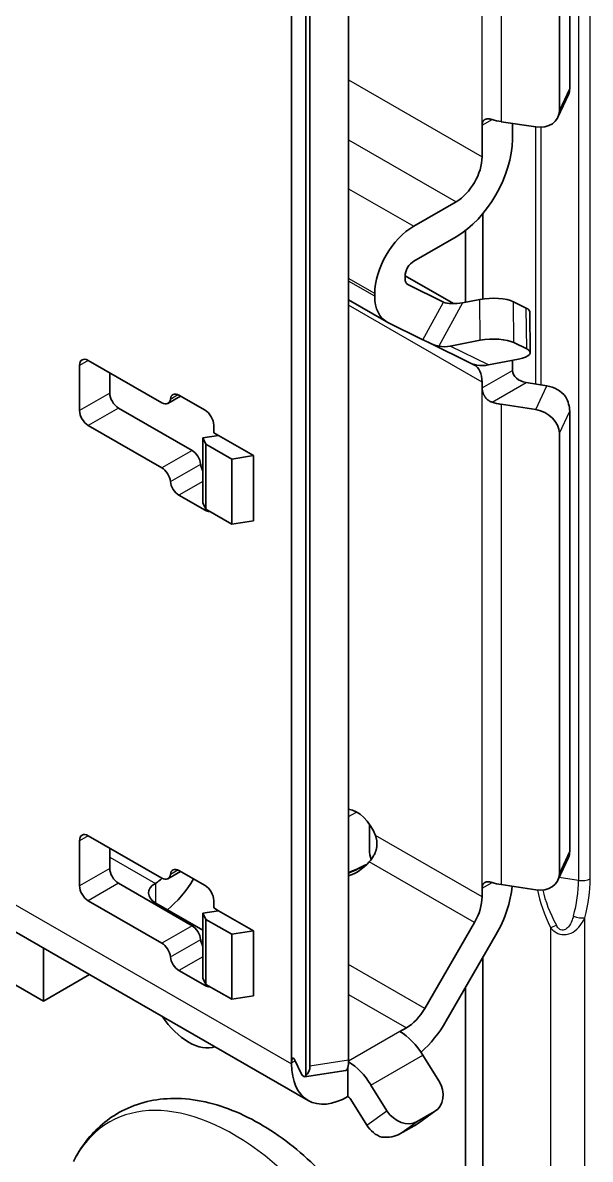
# Model space of a CAD drawing. Header units: millimetres. Extents: x 0 to 119, y 0 to 84.
# Drawn here: x 44.56 to 48.26, y 7.41 to 14.84 of the extents above; entities that cross this region are included whole.
import ezdxf

# ---------------------------------------------------------------- set-up
doc = ezdxf.new("R2010")
doc.units = ezdxf.units.MM
doc.header["$LTSCALE"] = 0.2
doc.layers.add('Sichtbar (ISO)', color=7, linetype='Continuous', lineweight=35)
doc.layers.add('Sichtbar schmal (ISO)', color=7, linetype='Continuous', lineweight=25)

msp = doc.modelspace()

# ---------------------------------------------------------------- linework, layer by layer
at = {"layer": 'Sichtbar (ISO)'}
for p, q in [((46.3137, 15.6433), (46.3137, 8.0368)), ((46.4068, 7.9537), (46.4068, 15.326)), ((46.4335, 15.2315), (46.4335, 8.0175)), ((46.6857, 8.0564), (46.6857, 15.2704)), ((48.1305, 14.4069), (48.1305, 15.061)), ((48.0629, 14.9157), (48.0629, 14.2616)), ((48.0534, 14.218), (48.1225, 14.3664)), ((47.5582, 14.1657), (47.5582, 13.9597)), ((47.6837, 14.1893), (47.9084, 14.1547)), ((47.7562, 14.1782), (47.7562, 14.0737)), ((47.1113, 13.5061), (47.3885, 13.6657)), ((47.5638, 13.5892), (47.5638, 13.0302)), ((47.4507, 13.4788), (47.4507, 13.009)), ((47.1113, 13.2772), (47.3885, 13.4368)), ((47.0547, 13.1792), (47.0547, 13.1627)), ((47.0548, 13.1819), (47.3711, 12.9997)), ((47.3062, 13.0097), (47.0729, 13.1251)), ((46.6857, 13.0249), (46.9316, 12.8833)), ((46.8567, 13.0652), (46.8567, 13.0487)), ((47.5443, 13.027), (47.4309, 13.0052)), ((47.8471, 12.9712), (47.7641, 13.0123)), ((47.8726, 12.6796), (47.8703, 12.9462)), ((47.1717, 12.7643), (46.9383, 12.8797)), ((47.2058, 12.747), (47.4904, 12.6062)), ((47.5465, 12.7604), (47.35, 12.7225)), ((47.8493, 12.7046), (47.7663, 12.7456)), ((47.7956, 12.6372), (47.599, 12.5993)), ((44.9277, 12.5957), (44.9277, 12.3013)), ((45.4651, 12.3516), (44.9843, 12.6285)), ((47.7562, 12.6014), (47.7562, 12.5628)), ((45.1257, 12.5471), (45.1257, 12.4154)), ((47.5582, 12.4874), (47.5582, 12.4488)), ((47.8454, 12.4837), (47.9808, 12.4628)), ((45.5879, 12.3954), (45.5051, 12.3477)), ((45.748, 12.3032), (45.5774, 12.4014)), ((47.6837, 12.3417), (47.9084, 12.307)), ((45.6631, 12.0405), (45.1823, 12.3174)), ((48.1305, 9.4199), (48.1305, 12.2976)), ((45.4651, 11.9265), (44.9843, 12.2034)), ((45.8046, 12.1561), (45.8046, 12.2052)), ((45.8361, 12.138), (45.7344, 12.1222)), ((45.7344, 12.1222), (45.7344, 11.6971)), ((45.7344, 12.1222), (45.7534, 12.0814)), ((45.8361, 12.138), (45.8046, 12.1561)), ((46.0648, 12.0063), (45.8361, 12.138)), ((48.0629, 9.2746), (48.0629, 12.1524)), ((45.7534, 11.6562), (45.7534, 12.0814)), ((45.7534, 12.0814), (45.922, 11.9843)), ((46.0648, 12.0063), (45.922, 11.9843)), ((45.922, 11.9843), (45.922, 11.5591)), ((46.0648, 11.5812), (46.0648, 12.0063)), ((45.5774, 11.7474), (45.748, 11.6491)), ((45.7344, 11.6971), (45.7534, 11.6562)), ((45.7534, 11.6562), (45.922, 11.5591)), ((46.0648, 11.5812), (45.922, 11.5591)), ((46.8228, 9.5956), (46.8228, 9.4311)), ((45.4651, 9.2449), (44.9843, 9.5218)), ((44.9277, 9.489), (44.9277, 9.1947)), ((45.1257, 9.4404), (45.1257, 9.3087)), ((43.5934, 9.4202), (46.4219, 7.7914)), ((48.0534, 9.2309), (48.1225, 9.3794)), ((45.5879, 9.2887), (45.5051, 9.241)), ((45.748, 9.1965), (45.5774, 9.2947)), ((45.6631, 8.9338), (45.1823, 9.2107)), ((47.5582, 9.1786), (47.5582, 9.1226)), ((47.6837, 9.2023), (47.9084, 9.1676)), ((45.4651, 8.8198), (44.9843, 9.0967)), ((45.7344, 8.9039), (45.4255, 9.0817)), ((45.8046, 9.0495), (45.8046, 9.0985)), ((45.8361, 9.0313), (45.7344, 9.0156)), ((45.7344, 8.5904), (45.7344, 9.0156)), ((45.7344, 9.0156), (45.7534, 8.9747)), ((45.8361, 9.0313), (45.8046, 9.0495)), ((46.0648, 8.8996), (45.8361, 9.0313)), ((45.7534, 8.5496), (45.7534, 8.9747)), ((45.7534, 8.9747), (45.922, 8.8776)), ((47.5085, 8.9552), (47.1836, 8.3925)), ((46.0648, 8.8996), (45.922, 8.8776)), ((45.922, 8.4525), (45.922, 8.8776)), ((46.0648, 8.4745), (46.0648, 8.8996)), ((47.6485, 8.8739), (47.3236, 8.3113)), ((44.693, 8.787), (44.693, 8.4415)), ((47.5638, 8.7274), (47.5638, 5.1676)), ((44.693, 8.4415), (44.3819, 8.6206)), ((45.5774, 8.6407), (45.748, 8.5425)), ((44.993, 8.6142), (44.693, 8.4415)), ((45.7344, 8.5904), (45.7534, 8.5496)), ((45.7534, 8.5496), (45.922, 8.4525)), ((46.0648, 8.4745), (45.922, 8.4525)), ((47.4507, 8.5314), (47.4507, 5.1025)), ((47.0208, 8.2413), (47.0636, 8.266)), ((46.3137, 8.0368), (46.3137, 8.0303)), ((46.3376, 8.0509), (46.3739, 7.9729)), ((47.2759, 7.92), (47.1716, 8.0878)), ((46.3983, 7.9455), (46.6687, 7.9873)), ((46.6814, 8.0073), (46.6814, 7.8169)), ((46.9364, 7.7245), (46.8322, 7.8923)), ((46.8045, 7.6299), (46.7002, 7.7977)), ((47.1339, 7.6539), (47.247, 7.7191)), ((47.2559, 7.7248), (47.1419, 7.643)), ((47.0201, 7.5723), (47.1332, 7.6375))]:
    msp.add_line(p, q, dxfattribs=at)
for centre, major_axis, ratio, start_param, end_param in [((47.9999, 14.4821), (0.1043, -0.1388), 0.566752, 0.294297, 0.646427), ((47.7562, 14.3451), (0.28, 0), 0.575862, 4.216743, 4.45059), ((47.9084, 14.2855), (0.1451, -0.0675), 0.78969, 5.064519, 6.635315), ((47.3885, 13.8619), (0.2595, 0.4506), 0.578093, 3.925057, 5.495853), ((47.3885, 13.8619), (0.1198, 0.208), 0.578093, 3.925057, 5.495853), ((47.1113, 13.2118), (-0.1797, -0.312), 0.578093, 3.925057, 5.495853), ((47.1113, 13.2118), (0.0399, 0.0693), 0.578093, 0.783464, 2.354261), ((47.1113, 13.1953), (-0.0399, -0.0693), 0.578093, 5.495853, 6.319694), ((47.1113, 13.1953), (-0.1797, -0.312), 0.578093, 5.495853, 6.319694), ((47.3894, 13.0257), (-0.093, -0.0056), 0.273616, 0.446276, 2.017072), ((47.6273, 12.986), (0.16, 0.0013), 0.304823, 0.542979, 2.113775), ((47.7103, 12.9449), (0.16, 0.0013), 0.304823, 0, 0.542979), ((47.3477, 12.9892), (-0.1242, -0.251), 0.815427, 0.238277, 0.554587), ((47.6295, 12.7193), (0.16, 0.0013), 0.304823, 0.542979, 2.113775), ((47.7126, 12.6782), (0.16, 0.0013), 0.304823, 5.255368, 6.826164), ((44.9843, 12.5631), (-0.0399, 0.0693), 0.578093, 5.499721, 7.070517), ((47.3885, 12.3896), (0.2595, 0.4506), 0.578093, 5.495853, 5.562968), ((47.3885, 12.3896), (0.1198, 0.208), 0.578093, 5.495853, 6.319694), ((47.5968, 12.866), (-0.1242, -0.251), 0.815427, 0.238277, 0.554587), ((47.8454, 12.5491), (0.0871, -0.0276), 0.698876, 3.359194, 4.92999), ((45.1823, 12.3828), (0.0399, -0.0693), 0.578093, 3.928925, 5.499721), ((45.5774, 12.336), (-0.0399, 0.0693), 0.578093, 5.499721, 6.945189), ((47.9808, 12.332), (0.1451, -0.0675), 0.78969, 1.001836, 1.922926), ((45.4651, 12.417), (0.0399, -0.0693), 0.578093, 5.499721, 6.945189), ((47.7562, 12.4974), (0.28, 0), 0.575862, 4.216743, 4.45059), ((47.9999, 12.3729), (0.1043, -0.1388), 0.566752, 0.646427, 1.296133), ((44.9843, 12.2688), (0.0399, -0.0693), 0.578093, 3.928925, 5.499721), ((45.748, 12.2378), (-0.0399, 0.0693), 0.578093, 3.928925, 5.499721), ((47.9084, 12.1762), (0.1451, -0.0675), 0.78969, 0.35213, 1.922926), ((45.6631, 11.9751), (-0.0399, 0.0693), 0.578093, 4.054252, 5.499721), ((45.4651, 11.8611), (-0.0399, 0.0693), 0.578093, 4.054252, 5.499721), ((45.7754, 11.9268), (0.0399, -0.0693), 0.578093, 4.054252, 4.688756), ((45.5774, 11.8128), (0.0399, -0.0693), 0.578093, 4.054252, 5.499721), ((45.748, 11.7145), (0.0399, -0.0693), 0.578093, 5.499721, 6.066147), ((46.7379, 9.5136), (0.0998, -0.1733), 0.578093, 1.307535, 2.736126), ((44.9843, 9.4564), (-0.0399, 0.0693), 0.578093, 5.499721, 7.070517), ((45.0837, 9.6023), (0.1198, 0.208), 0.578093, 4.175205, 4.191799), ((46.9925, 9.5288), (0.1198, 0.208), 0.578093, 2.354261, 2.720122), ((47.9999, 9.4951), (0.1043, -0.1388), 0.566752, 0.294297, 0.646427), ((45.1823, 9.2761), (0.0399, -0.0693), 0.578093, 3.928925, 5.499721), ((45.5774, 9.2293), (-0.0399, 0.0693), 0.578093, 5.499721, 6.945189), ((46.7379, 9.5136), (-0.1416, -0.2449), 0.576978, 0.522344, 1.21262), ((45.5658, 9.2392), (-0.1882, -0.0725), 0.173319, 5.484092, 5.503217), ((45.4231, 9.4069), (0.1198, 0.208), 0.578093, 3.939271, 4.192127), ((45.4651, 9.3103), (0.0399, -0.0693), 0.578093, 5.499721, 6.945189), ((45.4231, 9.4069), (-0.2595, -0.4506), 0.578093, 1.000944, 1.531964), ((47.7562, 9.3581), (0.28, 0), 0.575862, 4.216743, 4.45059), ((47.9084, 9.2984), (0.1451, -0.0675), 0.78969, 5.064519, 6.635315), ((44.9843, 9.1621), (0.0399, -0.0693), 0.578093, 3.928925, 5.499721), ((45.5387, 9.1469), (-0.16, 0), 0.575862, 5.519109, 7.068583), ((45.748, 9.1311), (-0.0399, 0.0693), 0.578093, 3.928925, 5.499721), ((47.3885, 9.0248), (0.2595, 0.4506), 0.578093, 4.710455, 5.392148), ((47.3885, 9.0248), (-0.1198, -0.208), 0.578093, 1.568863, 2.354261), ((45.6631, 8.8684), (-0.0399, 0.0693), 0.578093, 4.054252, 5.499721), ((45.7754, 8.8201), (0.0399, -0.0693), 0.578093, 4.054252, 4.688756), ((45.4651, 8.7544), (-0.0399, 0.0693), 0.578093, 4.054252, 5.499721), ((45.5774, 8.7061), (0.0399, -0.0693), 0.578093, 4.054252, 5.499721), ((45.748, 8.6079), (0.0399, -0.0693), 0.578093, 5.499721, 6.066147), ((45.6405, 8.4996), (0.1996, -0.3466), 0.578093, 4.838781, 6.16066), ((47.0636, 8.4622), (0.1198, 0.208), 0.578093, 3.925057, 4.710455), ((47.0636, 8.4622), (-0.2595, -0.4506), 0.578093, 1.04668, 1.568863), ((47.0208, 7.9797), (0.1597, -0.2773), 0.578093, 1.628401, 2.358128), ((46.3376, 7.9855), (0.0155, -0.0831), 0.218781, 2.434824, 4.005621), ((46.6814, 8.242), (-0.2595, -0.4506), 0.578093, 5.495853, 7.06665), ((46.6443, 8.1454), (0.0244, -0.1581), 0.211597, 0, 0.940724), ((46.6814, 7.7842), (0.1597, -0.2773), 0.578093, 1.628401, 2.339765), ((46.3739, 8.1037), (0.0244, -0.1581), 0.211597, 5.653113, 6.574203), ((46.3028, 8.0927), (-0.1043, 0.1388), 0.566752, 3.138313, 3.78802), ((47.1627, 7.8548), (0.0932, -0.13), 0.814617, 6.202101, 7.772897), ((46.6814, 7.7842), (0.02, -0.0347), 0.578093, 1.628401, 2.358128), ((47.0496, 7.7897), (0.0932, -0.13), 0.814617, 4.631305, 6.202101), ((46.9176, 7.6951), (0.0932, -0.13), 0.814617, 4.631305, 5.451004), ((46.9814, 7.7249), (0.1879, -0.0437), 0.531497, 5.765781, 5.846865), ((46.8683, 7.6597), (-0.1879, 0.0437), 0.531497, 1.873091, 2.624188)]:
    msp.add_ellipse(centre, major_axis=major_axis, ratio=ratio, start_param=start_param, end_param=end_param, dxfattribs=at)
for points, knots in [([(47.5582, 14.1657), (47.5582, 14.17), (47.5585, 14.1741), (47.5593, 14.1779), (47.5598, 14.1807), (47.5606, 14.1834), (47.5615, 14.1859), (47.5619, 14.1867), (47.5622, 14.1876), (47.5626, 14.1883), (47.5631, 14.1895), (47.5637, 14.1906), (47.5643, 14.1916), (47.5645, 14.192), (47.5648, 14.1924), (47.565, 14.1928), (47.5653, 14.1932), (47.5656, 14.1936), (47.5658, 14.194), (47.5665, 14.195), (47.5673, 14.1959), (47.5681, 14.1968), (47.5691, 14.1979), (47.5701, 14.1989), (47.5713, 14.1999), (47.5719, 14.2004), (47.5726, 14.201), (47.5734, 14.2015), (47.5741, 14.202), (47.5749, 14.2025), (47.5757, 14.2029), (47.5764, 14.2033), (47.5771, 14.2037), (47.5779, 14.2041), (47.5786, 14.2044), (47.5794, 14.2047), (47.5802, 14.2051), (47.5813, 14.2055), (47.5824, 14.2058), (47.5835, 14.2061), (47.5841, 14.2063), (47.5847, 14.2064), (47.5853, 14.2066), (47.5859, 14.2067), (47.5865, 14.2068), (47.5871, 14.207), (47.5877, 14.2071), (47.5883, 14.2072), (47.5889, 14.2073), (47.5895, 14.2073), (47.5901, 14.2074), (47.5908, 14.2075), (47.5917, 14.2076), (47.5926, 14.2077), (47.5936, 14.2077), (47.5943, 14.2077), (47.595, 14.2078), (47.5957, 14.2078), (47.596, 14.2078), (47.5963, 14.2078), (47.5966, 14.2078), (47.5972, 14.2078), (47.5977, 14.2078), (47.5983, 14.2078), (47.5991, 14.2077), (47.5998, 14.2077), (47.6006, 14.2077), (47.6013, 14.2076), (47.6021, 14.2075), (47.6028, 14.2075), (47.6039, 14.2074), (47.605, 14.2073), (47.6061, 14.2071), (47.6066, 14.207), (47.6072, 14.2069), (47.6078, 14.2069), (47.6083, 14.2068), (47.6088, 14.2067), (47.6094, 14.2066), (47.6104, 14.2064), (47.6115, 14.2062), (47.6126, 14.206), (47.6132, 14.2059), (47.6137, 14.2057), (47.6143, 14.2056), (47.6149, 14.2055), (47.6155, 14.2053), (47.6161, 14.2052), (47.6172, 14.2049), (47.6184, 14.2046), (47.6195, 14.2043), (47.6207, 14.204), (47.6218, 14.2036), (47.623, 14.2033)], [0, 0, 0, 0, 0.0197656, 0.0197656, 0.0197656, 0.034577, 0.034577, 0.034577, 0.0395176, 0.0395176, 0.0395176, 0.0465893, 0.0465893, 0.0465893, 0.0493973, 0.0493973, 0.0493973, 0.0522156, 0.0522156, 0.0522156, 0.0593135, 0.0593135, 0.0593135, 0.068303, 0.068303, 0.068303, 0.073716, 0.073716, 0.073716, 0.0791291, 0.0791291, 0.0791291, 0.0840985, 0.0840985, 0.0840985, 0.0890679, 0.0890679, 0.0890679, 0.0957013, 0.0957013, 0.0957013, 0.0990241, 0.0990241, 0.0990241, 0.1023348, 0.1023348, 0.1023348, 0.1056396, 0.1056396, 0.1056396, 0.1089445, 0.1089445, 0.1089445, 0.1138876, 0.1138876, 0.1138876, 0.1174284, 0.1174284, 0.1174284, 0.1188308, 0.1188308, 0.1188308, 0.1216512, 0.1216512, 0.1216512, 0.1252117, 0.1252117, 0.1252117, 0.1287722, 0.1287722, 0.1287722, 0.1337506, 0.1337506, 0.1337506, 0.1363479, 0.1363479, 0.1363479, 0.1387289, 0.1387289, 0.1387289, 0.143473, 0.143473, 0.143473, 0.1460606, 0.1460606, 0.1460606, 0.1486482, 0.1486482, 0.1486482, 0.1535902, 0.1535902, 0.1535902, 0.1585323, 0.1585323, 0.1585323, 0.1585323]), ([(47.2754, 12.7214), (47.2728, 12.7218), (47.2701, 12.7224), (47.2673, 12.723), (47.2655, 12.7234), (47.2637, 12.7239), (47.2619, 12.7244), (47.2603, 12.7248), (47.2586, 12.7253), (47.2569, 12.7258), (47.2562, 12.726), (47.2555, 12.7262), (47.2548, 12.7265), (47.2541, 12.7267), (47.2534, 12.7269), (47.2527, 12.7271), (47.251, 12.7277), (47.2493, 12.7283), (47.2476, 12.7289), (47.2456, 12.7296), (47.2436, 12.7303), (47.2416, 12.731), (47.2412, 12.7312), (47.2407, 12.7314), (47.2402, 12.7316), (47.2398, 12.7317), (47.2393, 12.7319), (47.2389, 12.7321), (47.2369, 12.7329), (47.2349, 12.7337), (47.2329, 12.7345), (47.2317, 12.735), (47.2305, 12.7355), (47.2293, 12.736), (47.2287, 12.7363), (47.2281, 12.7366), (47.2274, 12.7369), (47.2268, 12.7371), (47.2263, 12.7374), (47.2257, 12.7376), (47.2245, 12.7382), (47.2233, 12.7387), (47.2221, 12.7392), (47.2214, 12.7396), (47.2206, 12.7399), (47.2198, 12.7403), (47.2193, 12.7405), (47.2189, 12.7407), (47.2185, 12.7409), (47.2168, 12.7417), (47.2151, 12.7425), (47.2134, 12.7433), (47.2111, 12.7444), (47.2088, 12.7455), (47.2066, 12.7466), (47.206, 12.7469), (47.2053, 12.7472), (47.2047, 12.7475), (47.2042, 12.7478), (47.2037, 12.748), (47.2032, 12.7483), (47.2015, 12.7491), (47.1999, 12.75), (47.1982, 12.7508), (47.1972, 12.7513), (47.1961, 12.7519), (47.1951, 12.7524), (47.1941, 12.7529), (47.193, 12.7534), (47.192, 12.7539), (47.1901, 12.7549), (47.1881, 12.7559), (47.1863, 12.7569), (47.1854, 12.7574), (47.1844, 12.7578), (47.1836, 12.7583), (47.1827, 12.7587), (47.1818, 12.7592), (47.1809, 12.7596), (47.1792, 12.7605), (47.1776, 12.7613), (47.1761, 12.7621), (47.1745, 12.7629), (47.1731, 12.7636), (47.1717, 12.7643)], [0, 0, 0, 0, 0.0120543, 0.0120543, 0.0120543, 0.0198214, 0.0198214, 0.0198214, 0.0268172, 0.0268172, 0.0268172, 0.0297329, 0.0297329, 0.0297329, 0.0326605, 0.0326605, 0.0326605, 0.0396849, 0.0396849, 0.0396849, 0.0477368, 0.0477368, 0.0477368, 0.0496242, 0.0496242, 0.0496242, 0.0515012, 0.0515012, 0.0515012, 0.0595082, 0.0595082, 0.0595082, 0.0644661, 0.0644661, 0.0644661, 0.0670114, 0.0670114, 0.0670114, 0.069424, 0.069424, 0.069424, 0.074267, 0.074267, 0.074267, 0.0775376, 0.0775376, 0.0775376, 0.0793767, 0.0793767, 0.0793767, 0.0865184, 0.0865184, 0.0865184, 0.096382, 0.096382, 0.096382, 0.099219, 0.099219, 0.099219, 0.1014304, 0.1014304, 0.1014304, 0.109119, 0.109119, 0.109119, 0.1140724, 0.1140724, 0.1140724, 0.1190259, 0.1190259, 0.1190259, 0.1289126, 0.1289126, 0.1289126, 0.1338559, 0.1338559, 0.1338559, 0.1387993, 0.1387993, 0.1387993, 0.1486778, 0.1486778, 0.1486778, 0.1585563, 0.1585563, 0.1585563, 0.1585563]), ([(47.5038, 12.6), (47.501, 12.6014), (47.4987, 12.6025), (47.4967, 12.6034), (47.4948, 12.6043), (47.4933, 12.605), (47.4922, 12.6055), (47.4914, 12.6058), (47.4908, 12.606), (47.4906, 12.6061), (47.4905, 12.6062), (47.4905, 12.6062), (47.4904, 12.6062), (47.4904, 12.6062), (47.4904, 12.6062), (47.4904, 12.6062), (47.4904, 12.6062), (47.4905, 12.6062), (47.4906, 12.6061), (47.4907, 12.6061), (47.491, 12.606), (47.4913, 12.6059), (47.4913, 12.6059), (47.4914, 12.6059), (47.4915, 12.6058), (47.4916, 12.6058), (47.4917, 12.6057), (47.4919, 12.6057), (47.4922, 12.6056), (47.4927, 12.6054), (47.4932, 12.6053), (47.4937, 12.6051), (47.4943, 12.6049), (47.4949, 12.6048), (47.4952, 12.6047), (47.4954, 12.6046), (47.4957, 12.6045), (47.4959, 12.6045), (47.4962, 12.6044), (47.4965, 12.6043), (47.4972, 12.6041), (47.498, 12.6039), (47.4989, 12.6036), (47.4998, 12.6034), (47.5009, 12.6031), (47.502, 12.6028), (47.5022, 12.6028), (47.5025, 12.6027), (47.5028, 12.6026), (47.503, 12.6026), (47.5033, 12.6025), (47.5036, 12.6024), (47.5048, 12.6022), (47.506, 12.6019), (47.5073, 12.6016), (47.5081, 12.6014), (47.509, 12.6012), (47.5098, 12.601), (47.5107, 12.6008), (47.5116, 12.6006), (47.5125, 12.6004), (47.5134, 12.6003), (47.5143, 12.6001), (47.5153, 12.5999), (47.5158, 12.5998), (47.5162, 12.5997), (47.5167, 12.5996), (47.5172, 12.5995), (47.5177, 12.5994), (47.5182, 12.5993), (47.5192, 12.5991), (47.5202, 12.5989), (47.5213, 12.5987), (47.5223, 12.5986), (47.5234, 12.5984), (47.5244, 12.5982)], [0, 0, 0, 0, 0.0197663, 0.0197663, 0.0197663, 0.0395468, 0.0395468, 0.0395468, 0.0543781, 0.0543781, 0.0543781, 0.0575399, 0.0575399, 0.0575399, 0.0629152, 0.0629152, 0.0629152, 0.0692702, 0.0692702, 0.0692702, 0.0769478, 0.0769478, 0.0769478, 0.0792125, 0.0792125, 0.0792125, 0.0814659, 0.0814659, 0.0814659, 0.0891047, 0.0891047, 0.0891047, 0.0962373, 0.0962373, 0.0962373, 0.0990182, 0.0990182, 0.0990182, 0.101811, 0.101811, 0.101811, 0.1089743, 0.1089743, 0.1089743, 0.1170373, 0.1170373, 0.1170373, 0.1189198, 0.1189198, 0.1189198, 0.1207916, 0.1207916, 0.1207916, 0.1288086, 0.1288086, 0.1288086, 0.1337609, 0.1337609, 0.1337609, 0.1387131, 0.1387131, 0.1387131, 0.1436752, 0.1436752, 0.1436752, 0.1461563, 0.1461563, 0.1461563, 0.1486373, 0.1486373, 0.1486373, 0.1535844, 0.1535844, 0.1535844, 0.1585315, 0.1585315, 0.1585315, 0.1585315]), ([(47.623, 12.3556), (47.6201, 12.3565), (47.6173, 12.3576), (47.6144, 12.3588), (47.6127, 12.3596), (47.611, 12.3604), (47.6093, 12.3613), (47.6076, 12.3622), (47.606, 12.3632), (47.6043, 12.3643), (47.6038, 12.3646), (47.6033, 12.3649), (47.6028, 12.3652), (47.6023, 12.3656), (47.6018, 12.3659), (47.6013, 12.3662), (47.5997, 12.3674), (47.5981, 12.3685), (47.5966, 12.3697), (47.5951, 12.371), (47.5936, 12.3722), (47.5922, 12.3735), (47.5917, 12.374), (47.5912, 12.3744), (47.5908, 12.3748), (47.5903, 12.3753), (47.5898, 12.3757), (47.5894, 12.3762), (47.588, 12.3776), (47.5866, 12.379), (47.5853, 12.3805), (47.5839, 12.382), (47.5826, 12.3836), (47.5813, 12.3853), (47.5809, 12.3857), (47.5806, 12.3862), (47.5802, 12.3866), (47.5799, 12.3871), (47.5795, 12.3875), (47.5792, 12.388), (47.578, 12.3896), (47.5768, 12.3913), (47.5757, 12.3931), (47.5746, 12.3947), (47.5736, 12.3963), (47.5727, 12.398), (47.5723, 12.3986), (47.572, 12.3992), (47.5716, 12.3998), (47.5713, 12.4005), (47.5709, 12.4011), (47.5706, 12.4017), (47.5697, 12.4034), (47.5689, 12.4051), (47.5681, 12.4069), (47.5672, 12.4087), (47.5664, 12.4106), (47.5656, 12.4125), (47.5654, 12.413), (47.5652, 12.4135), (47.565, 12.414), (47.5648, 12.4145), (47.5647, 12.415), (47.5645, 12.4155), (47.5638, 12.4174), (47.5631, 12.4193), (47.5626, 12.4212), (47.5622, 12.4224), (47.5619, 12.4236), (47.5615, 12.4248), (47.5612, 12.426), (47.5609, 12.4272), (47.5606, 12.4284), (47.5601, 12.4307), (47.5596, 12.4331), (47.5593, 12.4354), (47.5585, 12.44), (47.5582, 12.4445), (47.5582, 12.4488)], [0, 0, 0, 0, 0.0123094, 0.0123094, 0.0123094, 0.0198388, 0.0198388, 0.0198388, 0.0274246, 0.0274246, 0.0274246, 0.0297801, 0.0297801, 0.0297801, 0.0321235, 0.0321235, 0.0321235, 0.0396709, 0.0396709, 0.0396709, 0.0471501, 0.0471501, 0.0471501, 0.0495665, 0.0495665, 0.0495665, 0.0519948, 0.0519948, 0.0519948, 0.0595109, 0.0595109, 0.0595109, 0.0673303, 0.0673303, 0.0673303, 0.0694518, 0.0694518, 0.0694518, 0.0715617, 0.0715617, 0.0715617, 0.0793384, 0.0793384, 0.0793384, 0.0866021, 0.0866021, 0.0866021, 0.0892411, 0.0892411, 0.0892411, 0.091892, 0.091892, 0.091892, 0.0991886, 0.0991886, 0.0991886, 0.1070542, 0.1070542, 0.1070542, 0.1091301, 0.1091301, 0.1091301, 0.1111943, 0.1111943, 0.1111943, 0.1190158, 0.1190158, 0.1190158, 0.1239524, 0.1239524, 0.1239524, 0.128889, 0.128889, 0.128889, 0.138757, 0.138757, 0.138757, 0.1585072, 0.1585072, 0.1585072, 0.1585072]), ([(46.8606, 9.5242), (46.8616, 9.5218), (46.8629, 9.518), (46.8641, 9.5143), (46.8649, 9.5118), (46.866, 9.508), (46.867, 9.5043), (46.868, 9.4998), (46.8688, 9.496), (46.8694, 9.4921), (46.87, 9.4883), (46.8704, 9.4854), (46.8708, 9.4815), (46.8709, 9.4795), (46.8712, 9.4747), (46.8714, 9.4689), (46.8712, 9.4612), (46.8709, 9.4573), (46.8705, 9.4535), (46.8702, 9.4506), (46.8696, 9.4467), (46.8693, 9.4448), (46.8688, 9.442), (46.8681, 9.4382), (46.8672, 9.4344), (46.8662, 9.4305), (46.8652, 9.4268), (46.864, 9.4231), (46.8629, 9.4197), (46.8619, 9.4171), (46.8605, 9.4134), (46.8597, 9.4114), (46.8578, 9.4069), (46.8546, 9.3998), (46.8509, 9.3929), (46.841, 9.3759), (46.8314, 9.3631), (46.8206, 9.3513)], [0, 0, 0, 0, 0.0102212, 0.0152018, 0.0152018, 0.0201717, 0.0303706, 0.0303706, 0.037965, 0.0455595, 0.0455595, 0.0531628, 0.0569644, 0.060766, 0.060766, 0.0759551, 0.0835497, 0.0911442, 0.0911442, 0.0987454, 0.102546, 0.1063466, 0.1063466, 0.1139387, 0.1215309, 0.1215309, 0.1297981, 0.1366979, 0.1366979, 0.143609, 0.1477494, 0.1518898, 0.1518898, 0.1670698, 0.1822498, 0.1822498, 0.243059, 0.243059, 0.243059, 0.243059]), ([(46.6857, 9.2804), (46.69, 9.2822), (46.6943, 9.284), (46.7342, 9.3012), (46.7696, 9.3176), (46.8048, 9.3348)], [0.00843927, 0.00843927, 0.00843927, 0.00843927, 0.01040471, 0.01040471, 0.02679303, 0.02679303, 0.02679303, 0.02679303]), ([(47.5582, 9.1786), (47.5582, 9.1829), (47.5585, 9.187), (47.5593, 9.1908), (47.5598, 9.1937), (47.5606, 9.1964), (47.5615, 9.1989), (47.5619, 9.1997), (47.5622, 9.2005), (47.5626, 9.2013), (47.5631, 9.2024), (47.5637, 9.2035), (47.5643, 9.2046), (47.5645, 9.205), (47.5648, 9.2054), (47.565, 9.2058), (47.5653, 9.2062), (47.5656, 9.2066), (47.5658, 9.207), (47.5665, 9.2079), (47.5673, 9.2089), (47.5681, 9.2097), (47.5691, 9.2109), (47.5701, 9.2119), (47.5713, 9.2128), (47.5719, 9.2134), (47.5726, 9.2139), (47.5734, 9.2144), (47.5741, 9.2149), (47.5749, 9.2154), (47.5757, 9.2159), (47.5764, 9.2163), (47.5771, 9.2167), (47.5779, 9.217), (47.5786, 9.2174), (47.5794, 9.2177), (47.5802, 9.218), (47.5813, 9.2184), (47.5824, 9.2188), (47.5835, 9.2191), (47.5841, 9.2193), (47.5847, 9.2194), (47.5853, 9.2195), (47.5859, 9.2197), (47.5865, 9.2198), (47.5871, 9.2199), (47.5877, 9.22), (47.5883, 9.2201), (47.5889, 9.2202), (47.5895, 9.2203), (47.5901, 9.2204), (47.5908, 9.2204), (47.5917, 9.2205), (47.5926, 9.2206), (47.5936, 9.2207), (47.5943, 9.2207), (47.595, 9.2207), (47.5957, 9.2207), (47.596, 9.2207), (47.5963, 9.2207), (47.5966, 9.2207), (47.5972, 9.2207), (47.5977, 9.2207), (47.5983, 9.2207), (47.5991, 9.2207), (47.5998, 9.2207), (47.6006, 9.2206), (47.6013, 9.2206), (47.6021, 9.2205), (47.6028, 9.2204), (47.6039, 9.2203), (47.605, 9.2202), (47.6061, 9.2201), (47.6066, 9.22), (47.6072, 9.2199), (47.6078, 9.2198), (47.6083, 9.2197), (47.6088, 9.2197), (47.6094, 9.2196), (47.6104, 9.2194), (47.6115, 9.2192), (47.6126, 9.2189), (47.6132, 9.2188), (47.6137, 9.2187), (47.6143, 9.2186), (47.6149, 9.2184), (47.6155, 9.2183), (47.6161, 9.2181), (47.6172, 9.2179), (47.6184, 9.2176), (47.6195, 9.2172), (47.6207, 9.2169), (47.6218, 9.2166), (47.623, 9.2162)], [0, 0, 0, 0, 0.0197656, 0.0197656, 0.0197656, 0.034577, 0.034577, 0.034577, 0.0395176, 0.0395176, 0.0395176, 0.0465893, 0.0465893, 0.0465893, 0.0493973, 0.0493973, 0.0493973, 0.0522156, 0.0522156, 0.0522156, 0.0593135, 0.0593135, 0.0593135, 0.068303, 0.068303, 0.068303, 0.073716, 0.073716, 0.073716, 0.0791291, 0.0791291, 0.0791291, 0.0840985, 0.0840985, 0.0840985, 0.0890679, 0.0890679, 0.0890679, 0.0957013, 0.0957013, 0.0957013, 0.0990241, 0.0990241, 0.0990241, 0.1023348, 0.1023348, 0.1023348, 0.1056396, 0.1056396, 0.1056396, 0.1089445, 0.1089445, 0.1089445, 0.1138876, 0.1138876, 0.1138876, 0.1174284, 0.1174284, 0.1174284, 0.1188308, 0.1188308, 0.1188308, 0.1216512, 0.1216512, 0.1216512, 0.1252117, 0.1252117, 0.1252117, 0.1287722, 0.1287722, 0.1287722, 0.1337506, 0.1337506, 0.1337506, 0.1363479, 0.1363479, 0.1363479, 0.1387289, 0.1387289, 0.1387289, 0.143473, 0.143473, 0.143473, 0.1460606, 0.1460606, 0.1460606, 0.1486482, 0.1486482, 0.1486482, 0.1535902, 0.1535902, 0.1535902, 0.1585323, 0.1585323, 0.1585323, 0.1585323]), ([(46.3958, 4.7733), (46.5179, 4.7658), (46.6397, 4.7846), (46.8444, 4.8742), (46.9292, 4.9375), (47.0692, 5.0981), (47.1228, 5.1964), (47.2015, 5.428), (47.221, 5.5648), (47.2208, 5.8618), (47.198, 6.0234), (47.113, 6.3484), (47.0508, 6.5117), (46.8944, 6.8243), (46.8004, 6.9736), (46.5888, 7.2455), (46.4712, 7.368), (46.2207, 7.5746), (46.0876, 7.6584), (45.8172, 7.7732), (45.6794, 7.8053), (45.4254, 7.8036), (45.3088, 7.7769), (45.1142, 7.6754), (45.0343, 7.607), (44.9393, 7.4837), (44.9116, 7.439), (44.8879, 7.3918)], [5.131082, 5.131082, 5.131082, 5.131082, 5.43237, 5.43237, 5.692412, 5.692412, 5.965756, 5.965756, 6.283856, 6.283856, 6.625361, 6.625361, 6.965831, 6.965831, 7.303633, 7.303633, 7.64216, 7.64216, 7.983982, 7.983982, 8.320558, 8.320558, 8.613487, 8.613487, 8.872105, 8.872105, 9.002217, 9.002217, 9.002217, 9.002217])]:
    msp.add_open_spline(points, degree=3, knots=knots, dxfattribs=at)
at = {"layer": 'Sichtbar schmal (ISO)'}
for p, q in [((48.189, 16.3064), (48.189, 9.2298)), ((48.2648, 9.2408), (48.2648, 16.3175)), ((47.5582, 14.1657), (47.5582, 15.1467)), ((47.6837, 15.105), (47.6837, 14.1893)), ((46.6857, 14.4621), (47.5582, 13.9597)), ((48.0629, 14.2616), (48.1305, 14.4069)), ((47.5582, 14.1657), (47.6233, 14.2032)), ((47.908, 14.1547), (47.908, 12.474)), ((47.9439, 12.4685), (47.9439, 14.1527)), ((46.6857, 14.0704), (47.3885, 13.6657)), ((46.6857, 13.7511), (47.1113, 13.5061)), ((46.8567, 13.0652), (46.6857, 13.1636)), ((47.3704, 12.9997), (47.0548, 13.1815)), ((46.8567, 13.0487), (46.6857, 13.1471)), ((47.0729, 13.1251), (47.0699, 13.1268)), ((47.1717, 12.7643), (47.3062, 13.0097)), ((47.4309, 13.0052), (47.2754, 12.7214)), ((47.5465, 12.7604), (47.5443, 13.027)), ((47.7663, 12.7456), (47.7641, 13.0123)), ((47.5582, 12.4874), (46.6857, 12.9898)), ((47.8493, 12.7046), (47.8471, 12.9712)), ((47.599, 12.5993), (47.35, 12.7225)), ((44.9845, 12.6284), (44.9277, 12.5957)), ((47.5038, 12.6), (47.5049, 12.6021)), ((47.5582, 12.4488), (47.7562, 12.5628)), ((47.623, 12.3556), (47.8454, 12.4837)), ((45.1257, 12.4154), (44.9277, 12.3013)), ((47.5582, 9.1786), (47.5582, 12.4488)), ((47.9084, 12.307), (47.9808, 12.4628)), ((45.5213, 12.3765), (45.5705, 12.4049)), ((47.6837, 12.3417), (47.6837, 9.2023)), ((45.1823, 12.3174), (44.9843, 12.2034)), ((48.0629, 12.1524), (48.1305, 12.2976)), ((45.6631, 12.0405), (45.4651, 11.9265)), ((45.5213, 11.8369), (45.7193, 11.9509)), ((45.7344, 11.8378), (45.5774, 11.7474)), ((45.7569, 11.6542), (45.748, 11.6491)), ((43.4852, 9.6591), (46.3137, 8.0303)), ((46.6857, 9.6465), (46.7385, 9.6768)), ((44.9845, 9.5217), (44.9277, 9.489)), ((47.5582, 9.1226), (46.8606, 9.5242)), ((45.1257, 9.3819), (45.4232, 9.2106)), ((48.0629, 9.2746), (48.1305, 9.4199)), ((45.1257, 9.3087), (44.9277, 9.1947)), ((45.5213, 9.2698), (45.5705, 9.2982)), ((47.5085, 8.9552), (46.8206, 9.3513)), ((45.4255, 9.0817), (45.4255, 9.2121)), ((47.5582, 9.1786), (47.6233, 9.2161)), ((48.189, 9.2298), (48.062, 9.2494)), ((45.1823, 9.2107), (44.9843, 9.0967)), ((45.6631, 8.9338), (45.4651, 8.8198)), ((48.006, 8.9216), (48.006, 4.3994)), ((48.2292, 4.3977), (48.2292, 8.9856)), ((45.5213, 8.7302), (45.7193, 8.8443)), ((45.7344, 8.7311), (45.5774, 8.6407)), ((47.1836, 8.3925), (46.6857, 8.6792)), ((45.7569, 8.5476), (45.748, 8.5425)), ((46.6857, 8.4836), (47.0636, 8.266)), ((47.0208, 8.2413), (46.6857, 8.0483)), ((46.3137, 8.0368), (46.3377, 8.0507)), ((46.4335, 8.0175), (46.6857, 8.0564)), ((46.8322, 7.8923), (47.1716, 8.0878)), ((46.8045, 7.6299), (46.9364, 7.7245)), ((47.0201, 7.5723), (47.1339, 7.6539)), ((47.247, 7.7191), (47.1332, 7.6375))]:
    msp.add_line(p, q, dxfattribs=at)
for centre, major_axis, ratio, start_param, end_param in [((47.345, 8.8017), (-0.7129, -0.7714), 0.585689, 2.289086, 2.576767), ((48.2097, 9.2743), (0.08, 0), 0.575862, 4.45059, 5.471607), ((47.4, 8.7683), (0.7069, 0.865), 0.575886, 5.381632, 5.669313), ((49.3455, 8.4517), (-1.3757, 1.0333), 0.40355, 0.422752, 0.665567), ((49.4021, 8.4843), (-1.4114, 0.9506), 0.385548, 0.378421, 0.625326), ((48.1742, 9.0191), (0.0774, -0.0204), 0.359534, 4.548486, 5.594498), ((48.0625, 8.9542), (0.072, 0.0349), 0.099203, 3.761499, 4.393206), ((45.9309, 6.249), (0.807, -1.4014), 0.578093, 5.918414, 9.789549)]:
    msp.add_ellipse(centre, major_axis=major_axis, ratio=ratio, start_param=start_param, end_param=end_param, dxfattribs=at)
for points, knots in [([(46.6857, 9.2778), (46.6891, 9.2791), (46.6925, 9.2804), (46.7031, 9.2847), (46.7104, 9.2877), (46.7247, 9.2939), (46.7318, 9.297), (46.7459, 9.3033), (46.7529, 9.3065), (46.7725, 9.3155), (46.7849, 9.3215), (46.7972, 9.3275)], [0.0809625, 0.0809625, 0.0809625, 0.0809625, 0.0954182, 0.0954182, 0.1270168, 0.1270168, 0.1585564, 0.1585564, 0.1900469, 0.1900469, 0.2469202, 0.2469202, 0.2469202, 0.2469202]), ([(48.1543, 8.9949), (48.1515, 8.9849), (48.1482, 8.9748), (48.1386, 8.9514), (48.1319, 8.9383), (48.1151, 8.9178), (48.1061, 8.9097), (48.0854, 8.9035), (48.0749, 8.9048), (48.06, 8.9136), (48.0548, 8.919), (48.0477, 8.9286), (48.0453, 8.9325), (48.0432, 8.9364)], [-0.02396749, -0.02396749, -0.02396749, -0.02396749, -0.01941851, -0.01941851, -0.01315567, -0.01315567, -0.0083381, -0.0083381, -0.00463228, -0.00463228, -0.00178165, -0.00178165, 0, 0, 0, 0]), ([(48.006, 8.9216), (48.0101, 8.9162), (48.0148, 8.9107), (48.0288, 8.8973), (48.0392, 8.8895), (48.0689, 8.8762), (48.0899, 8.8735), (48.1313, 8.8795), (48.1496, 8.8895), (48.1835, 8.9148), (48.1972, 8.9313), (48.2167, 8.9605), (48.2235, 8.9731), (48.2292, 8.9856)], [0, 0, 0, 0, 0.00178165, 0.00178165, 0.00463228, 0.00463228, 0.0083381, 0.0083381, 0.01315567, 0.01315567, 0.01941851, 0.01941851, 0.02396749, 0.02396749, 0.02396749, 0.02396749])]:
    msp.add_open_spline(points, degree=3, knots=knots, dxfattribs=at)

doc.saveas('drawing.dxf')
